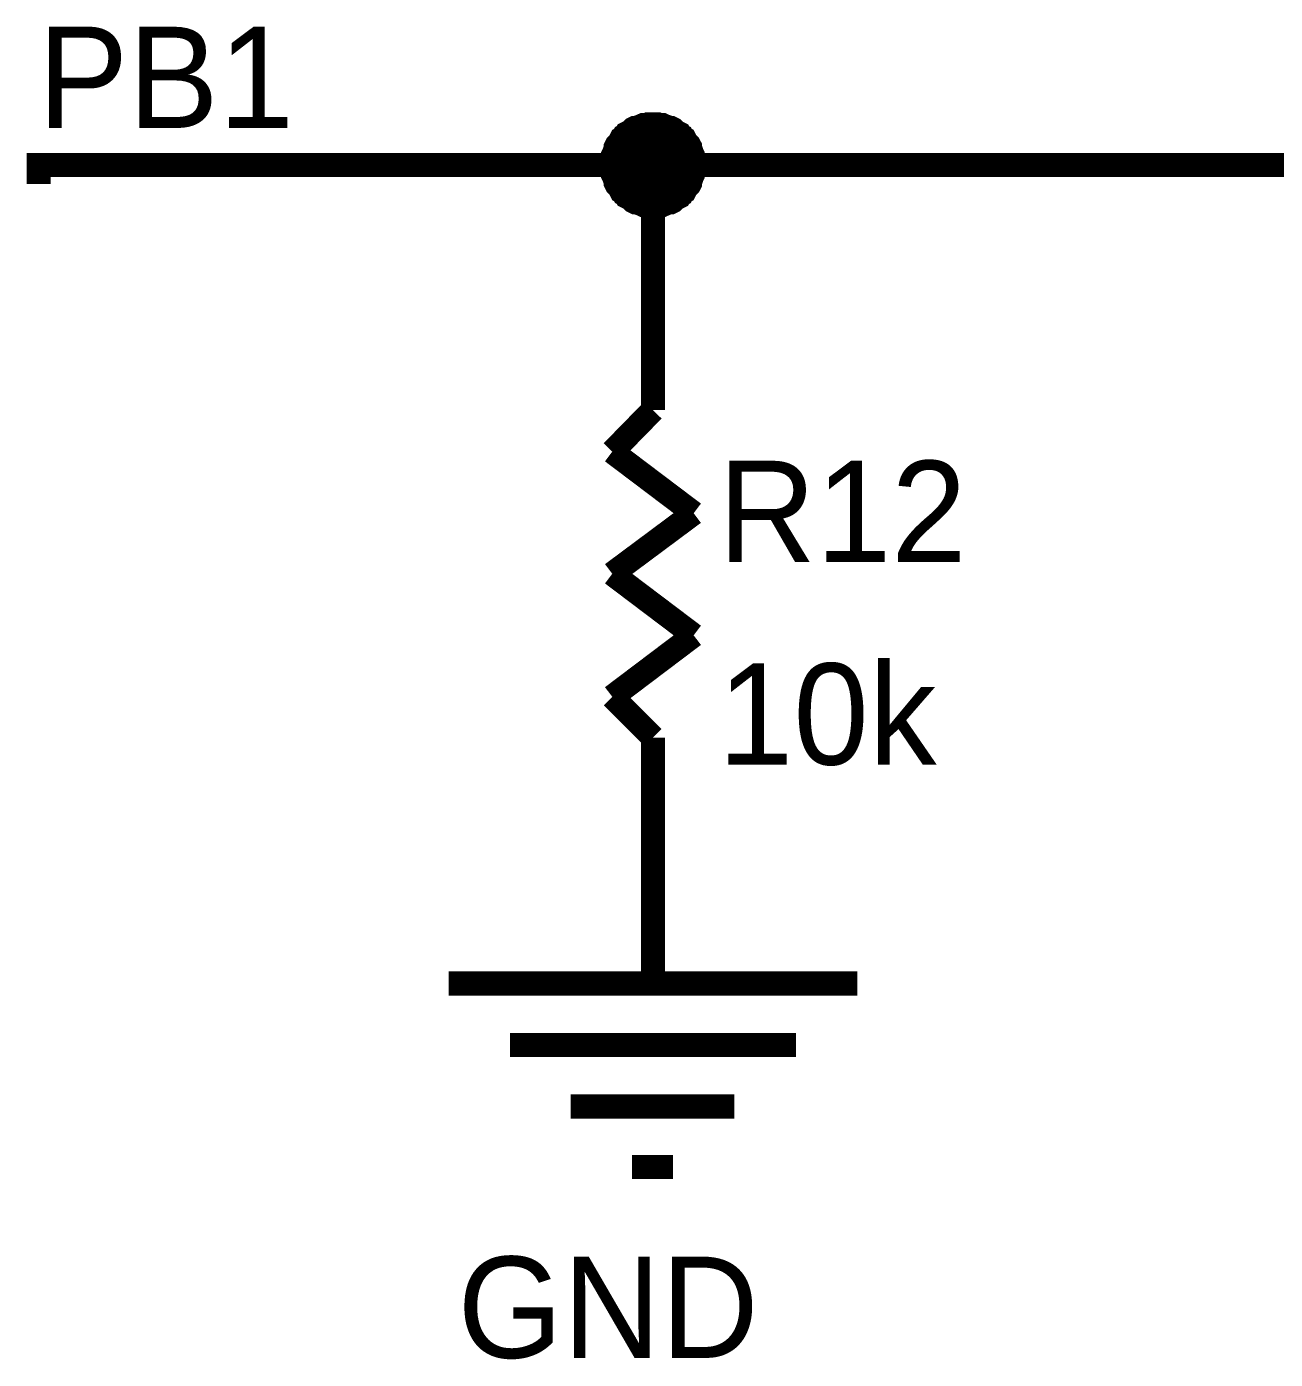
# Model space of a CAD drawing. Header units: millimetres. Extents: x 0 to 19, y 0 to 9.5.
# Drawn here: x 1.494 to 2.104, y 1.216 to 1.867 of the extents above; entities that cross this region are included whole.
import ezdxf

# ---------------------------------------------------------------- set-up
doc = ezdxf.new("R2010")
doc.units = ezdxf.units.MM
doc.header["$MEASUREMENT"] = 0
doc.layers.add('Sheet', color=255, linetype='Continuous')

msp = doc.modelspace()

# ---------------------------------------------------------------- linework, layer by layer
at = {"layer": 'Sheet'}
for points, const_width in [([(1.78037, 1.79982), (1.78037, 1.8007), (1.78037, 1.80203), (1.78081, 1.80291), (1.78081, 1.8038), (1.78081, 1.80468), (1.78125, 1.80557), (1.78169, 1.80689), (1.78213, 1.80778), (1.78213, 1.80866), (1.78258, 1.80954), (1.78302, 1.80999), (1.7839, 1.81087), (1.78434, 1.81176), (1.78479, 1.81264), (1.78567, 1.81308), (1.78611, 1.81397), (1.787, 1.81441), (1.78744, 1.81529), (1.78832, 1.81573), (1.78921, 1.81618), (1.79009, 1.81706), (1.79053, 1.8175), (1.79142, 1.81794), (1.7923, 1.81794), (1.79319, 1.81839), (1.79451, 1.81883), (1.7954, 1.81927), (1.79628, 1.81927), (1.79717, 1.81927), (1.79805, 1.81971), (1.79938, 1.81971), (1.80026, 1.81971)], 0.0118), ([(1.78037, 1.79982), (1.78037, 1.8007), (1.78037, 1.80203), (1.78081, 1.80291), (1.78081, 1.8038), (1.78081, 1.80468), (1.78125, 1.80557), (1.78169, 1.80689), (1.78213, 1.80778), (1.78213, 1.80866), (1.78258, 1.80954), (1.78302, 1.80999), (1.7839, 1.81087), (1.78434, 1.81176), (1.78479, 1.81264), (1.78567, 1.81308), (1.78611, 1.81397), (1.787, 1.81441), (1.78744, 1.81529), (1.78832, 1.81573), (1.78921, 1.81618), (1.79009, 1.81706), (1.79053, 1.8175), (1.79142, 1.81794), (1.7923, 1.81794), (1.79319, 1.81839), (1.79451, 1.81883), (1.7954, 1.81927), (1.79628, 1.81927), (1.79717, 1.81927), (1.79805, 1.81971), (1.79938, 1.81971), (1.80026, 1.81971)], 0.0118), ([(1.78037, 1.79982), (1.78037, 1.8007), (1.78037, 1.80203), (1.78081, 1.80291), (1.78081, 1.8038), (1.78081, 1.80468), (1.78125, 1.80557), (1.78169, 1.80689), (1.78213, 1.80778), (1.78213, 1.80866), (1.78258, 1.80954), (1.78302, 1.80999), (1.7839, 1.81087), (1.78434, 1.81176), (1.78479, 1.81264), (1.78567, 1.81308), (1.78611, 1.81397), (1.787, 1.81441), (1.78744, 1.81529), (1.78832, 1.81573), (1.78921, 1.81618), (1.79009, 1.81706), (1.79053, 1.8175), (1.79142, 1.81794), (1.7923, 1.81794), (1.79319, 1.81839), (1.79451, 1.81883), (1.7954, 1.81927), (1.79628, 1.81927), (1.79717, 1.81927), (1.79805, 1.81971), (1.79938, 1.81971), (1.80026, 1.81971)], 0.0118), ([(1.78037, 1.79982), (1.78037, 1.8007), (1.78037, 1.80203), (1.78081, 1.80291), (1.78081, 1.8038), (1.78081, 1.80468), (1.78125, 1.80557), (1.78169, 1.80689), (1.78213, 1.80778), (1.78213, 1.80866), (1.78258, 1.80954), (1.78302, 1.80999), (1.7839, 1.81087), (1.78434, 1.81176), (1.78479, 1.81264), (1.78567, 1.81308), (1.78611, 1.81397), (1.787, 1.81441), (1.78744, 1.81529), (1.78832, 1.81573), (1.78921, 1.81618), (1.79009, 1.81706), (1.79053, 1.8175), (1.79142, 1.81794), (1.7923, 1.81794), (1.79319, 1.81839), (1.79451, 1.81883), (1.7954, 1.81927), (1.79628, 1.81927), (1.79717, 1.81927), (1.79805, 1.81971), (1.79938, 1.81971), (1.80026, 1.81971)], 0.0118), ([(1.80026, 1.81971), (1.80026, 1.81971)], 0.0118), ([(1.80026, 1.81971), (1.80114, 1.81971), (1.80247, 1.81971), (1.80336, 1.81927), (1.80424, 1.81927), (1.80512, 1.81927), (1.80601, 1.81883), (1.80733, 1.81839), (1.80822, 1.81794), (1.8091, 1.81794), (1.80999, 1.8175), (1.81043, 1.81706), (1.81131, 1.81618), (1.8122, 1.81573), (1.81308, 1.81529), (1.81352, 1.81441), (1.81441, 1.81397), (1.81485, 1.81308), (1.81573, 1.81264), (1.81618, 1.81176), (1.81662, 1.81087), (1.8175, 1.80999), (1.81794, 1.80954), (1.81839, 1.80866), (1.81839, 1.80778), (1.81883, 1.80689), (1.81927, 1.80557), (1.81971, 1.80468), (1.81971, 1.8038), (1.81971, 1.80291), (1.82016, 1.80203), (1.82016, 1.8007), (1.82016, 1.79982)], 0.0118), ([(1.80026, 1.81971), (1.80026, 1.81971)], 0.0118), ([(1.80026, 1.81971), (1.80114, 1.81971), (1.80247, 1.81971), (1.80336, 1.81927), (1.80424, 1.81927), (1.80512, 1.81927), (1.80601, 1.81883), (1.80733, 1.81839), (1.80822, 1.81794), (1.8091, 1.81794), (1.80999, 1.8175), (1.81043, 1.81706), (1.81131, 1.81618), (1.8122, 1.81573), (1.81308, 1.81529), (1.81352, 1.81441), (1.81441, 1.81397), (1.81485, 1.81308), (1.81573, 1.81264), (1.81618, 1.81176), (1.81662, 1.81087), (1.8175, 1.80999), (1.81794, 1.80954), (1.81839, 1.80866), (1.81839, 1.80778), (1.81883, 1.80689), (1.81927, 1.80557), (1.81971, 1.80468), (1.81971, 1.8038), (1.81971, 1.80291), (1.82016, 1.80203), (1.82016, 1.8007), (1.82016, 1.79982)], 0.0118), ([(1.80026, 1.81971), (1.80026, 1.81971)], 0.0118), ([(1.80026, 1.81971), (1.80114, 1.81971), (1.80247, 1.81971), (1.80336, 1.81927), (1.80424, 1.81927), (1.80512, 1.81927), (1.80601, 1.81883), (1.80733, 1.81839), (1.80822, 1.81794), (1.8091, 1.81794), (1.80999, 1.8175), (1.81043, 1.81706), (1.81131, 1.81618), (1.8122, 1.81573), (1.81308, 1.81529), (1.81352, 1.81441), (1.81441, 1.81397), (1.81485, 1.81308), (1.81573, 1.81264), (1.81618, 1.81176), (1.81662, 1.81087), (1.8175, 1.80999), (1.81794, 1.80954), (1.81839, 1.80866), (1.81839, 1.80778), (1.81883, 1.80689), (1.81927, 1.80557), (1.81971, 1.80468), (1.81971, 1.8038), (1.81971, 1.80291), (1.82016, 1.80203), (1.82016, 1.8007), (1.82016, 1.79982)], 0.0118), ([(1.80026, 1.81971), (1.80026, 1.81971)], 0.0118), ([(1.80026, 1.81971), (1.80114, 1.81971), (1.80247, 1.81971), (1.80336, 1.81927), (1.80424, 1.81927), (1.80512, 1.81927), (1.80601, 1.81883), (1.80733, 1.81839), (1.80822, 1.81794), (1.8091, 1.81794), (1.80999, 1.8175), (1.81043, 1.81706), (1.81131, 1.81618), (1.8122, 1.81573), (1.81308, 1.81529), (1.81352, 1.81441), (1.81441, 1.81397), (1.81485, 1.81308), (1.81573, 1.81264), (1.81618, 1.81176), (1.81662, 1.81087), (1.8175, 1.80999), (1.81794, 1.80954), (1.81839, 1.80866), (1.81839, 1.80778), (1.81883, 1.80689), (1.81927, 1.80557), (1.81971, 1.80468), (1.81971, 1.8038), (1.81971, 1.80291), (1.82016, 1.80203), (1.82016, 1.8007), (1.82016, 1.79982)], 0.0118), ([(1.78037, 1.79982), (1.78037, 1.8007), (1.78037, 1.80203), (1.78081, 1.80291), (1.78081, 1.8038), (1.78081, 1.80468), (1.78125, 1.80557), (1.78169, 1.80689), (1.78213, 1.80778), (1.78213, 1.80866), (1.78258, 1.80954), (1.78302, 1.80999), (1.7839, 1.81087), (1.78434, 1.81176), (1.78479, 1.81264), (1.78567, 1.81308), (1.78611, 1.81397), (1.787, 1.81441), (1.78744, 1.81529), (1.78832, 1.81573), (1.78921, 1.81618), (1.79009, 1.81706), (1.79053, 1.8175), (1.79142, 1.81794), (1.7923, 1.81794), (1.79319, 1.81839), (1.79451, 1.81883), (1.7954, 1.81927), (1.79628, 1.81927), (1.79717, 1.81927), (1.79805, 1.81971), (1.79938, 1.81971), (1.80026, 1.81971)], 0.0039), ([(1.78037, 1.79982), (1.78037, 1.8007), (1.78037, 1.80203), (1.78081, 1.80291), (1.78081, 1.8038), (1.78081, 1.80468), (1.78125, 1.80557), (1.78169, 1.80689), (1.78213, 1.80778), (1.78213, 1.80866), (1.78258, 1.80954), (1.78302, 1.80999), (1.7839, 1.81087), (1.78434, 1.81176), (1.78479, 1.81264), (1.78567, 1.81308), (1.78611, 1.81397), (1.787, 1.81441), (1.78744, 1.81529), (1.78832, 1.81573), (1.78921, 1.81618), (1.79009, 1.81706), (1.79053, 1.8175), (1.79142, 1.81794), (1.7923, 1.81794), (1.79319, 1.81839), (1.79451, 1.81883), (1.7954, 1.81927), (1.79628, 1.81927), (1.79717, 1.81927), (1.79805, 1.81971), (1.79938, 1.81971), (1.80026, 1.81971)], 0.0039), ([(1.78037, 1.79982), (1.78037, 1.8007), (1.78037, 1.80203), (1.78081, 1.80291), (1.78081, 1.8038), (1.78081, 1.80468), (1.78125, 1.80557), (1.78169, 1.80689), (1.78213, 1.80778), (1.78213, 1.80866), (1.78258, 1.80954), (1.78302, 1.80999), (1.7839, 1.81087), (1.78434, 1.81176), (1.78479, 1.81264), (1.78567, 1.81308), (1.78611, 1.81397), (1.787, 1.81441), (1.78744, 1.81529), (1.78832, 1.81573), (1.78921, 1.81618), (1.79009, 1.81706), (1.79053, 1.8175), (1.79142, 1.81794), (1.7923, 1.81794), (1.79319, 1.81839), (1.79451, 1.81883), (1.7954, 1.81927), (1.79628, 1.81927), (1.79717, 1.81927), (1.79805, 1.81971), (1.79938, 1.81971), (1.80026, 1.81971)], 0.0039), ([(1.78037, 1.79982), (1.78037, 1.8007), (1.78037, 1.80203), (1.78081, 1.80291), (1.78081, 1.8038), (1.78081, 1.80468), (1.78125, 1.80557), (1.78169, 1.80689), (1.78213, 1.80778), (1.78213, 1.80866), (1.78258, 1.80954), (1.78302, 1.80999), (1.7839, 1.81087), (1.78434, 1.81176), (1.78479, 1.81264), (1.78567, 1.81308), (1.78611, 1.81397), (1.787, 1.81441), (1.78744, 1.81529), (1.78832, 1.81573), (1.78921, 1.81618), (1.79009, 1.81706), (1.79053, 1.8175), (1.79142, 1.81794), (1.7923, 1.81794), (1.79319, 1.81839), (1.79451, 1.81883), (1.7954, 1.81927), (1.79628, 1.81927), (1.79717, 1.81927), (1.79805, 1.81971), (1.79938, 1.81971), (1.80026, 1.81971)], 0.0039), ([(1.80026, 1.81971), (1.80026, 1.81971)], 0.0039), ([(1.80026, 1.81971), (1.80114, 1.81971), (1.80247, 1.81971), (1.80336, 1.81927), (1.80424, 1.81927), (1.80512, 1.81927), (1.80601, 1.81883), (1.80733, 1.81839), (1.80822, 1.81794), (1.8091, 1.81794), (1.80999, 1.8175), (1.81043, 1.81706), (1.81131, 1.81618), (1.8122, 1.81573), (1.81308, 1.81529), (1.81352, 1.81441), (1.81441, 1.81397), (1.81485, 1.81308), (1.81573, 1.81264), (1.81618, 1.81176), (1.81662, 1.81087), (1.8175, 1.80999), (1.81794, 1.80954), (1.81839, 1.80866), (1.81839, 1.80778), (1.81883, 1.80689), (1.81927, 1.80557), (1.81971, 1.80468), (1.81971, 1.8038), (1.81971, 1.80291), (1.82016, 1.80203), (1.82016, 1.8007), (1.82016, 1.79982)], 0.0039), ([(1.80026, 1.81971), (1.80026, 1.81971)], 0.0039), ([(1.80026, 1.81971), (1.80114, 1.81971), (1.80247, 1.81971), (1.80336, 1.81927), (1.80424, 1.81927), (1.80512, 1.81927), (1.80601, 1.81883), (1.80733, 1.81839), (1.80822, 1.81794), (1.8091, 1.81794), (1.80999, 1.8175), (1.81043, 1.81706), (1.81131, 1.81618), (1.8122, 1.81573), (1.81308, 1.81529), (1.81352, 1.81441), (1.81441, 1.81397), (1.81485, 1.81308), (1.81573, 1.81264), (1.81618, 1.81176), (1.81662, 1.81087), (1.8175, 1.80999), (1.81794, 1.80954), (1.81839, 1.80866), (1.81839, 1.80778), (1.81883, 1.80689), (1.81927, 1.80557), (1.81971, 1.80468), (1.81971, 1.8038), (1.81971, 1.80291), (1.82016, 1.80203), (1.82016, 1.8007), (1.82016, 1.79982)], 0.0039), ([(1.80026, 1.81971), (1.80026, 1.81971)], 0.0039), ([(1.80026, 1.81971), (1.80114, 1.81971), (1.80247, 1.81971), (1.80336, 1.81927), (1.80424, 1.81927), (1.80512, 1.81927), (1.80601, 1.81883), (1.80733, 1.81839), (1.80822, 1.81794), (1.8091, 1.81794), (1.80999, 1.8175), (1.81043, 1.81706), (1.81131, 1.81618), (1.8122, 1.81573), (1.81308, 1.81529), (1.81352, 1.81441), (1.81441, 1.81397), (1.81485, 1.81308), (1.81573, 1.81264), (1.81618, 1.81176), (1.81662, 1.81087), (1.8175, 1.80999), (1.81794, 1.80954), (1.81839, 1.80866), (1.81839, 1.80778), (1.81883, 1.80689), (1.81927, 1.80557), (1.81971, 1.80468), (1.81971, 1.8038), (1.81971, 1.80291), (1.82016, 1.80203), (1.82016, 1.8007), (1.82016, 1.79982)], 0.0039), ([(1.80026, 1.81971), (1.80026, 1.81971)], 0.0039), ([(1.80026, 1.81971), (1.80114, 1.81971), (1.80247, 1.81971), (1.80336, 1.81927), (1.80424, 1.81927), (1.80512, 1.81927), (1.80601, 1.81883), (1.80733, 1.81839), (1.80822, 1.81794), (1.8091, 1.81794), (1.80999, 1.8175), (1.81043, 1.81706), (1.81131, 1.81618), (1.8122, 1.81573), (1.81308, 1.81529), (1.81352, 1.81441), (1.81441, 1.81397), (1.81485, 1.81308), (1.81573, 1.81264), (1.81618, 1.81176), (1.81662, 1.81087), (1.8175, 1.80999), (1.81794, 1.80954), (1.81839, 1.80866), (1.81839, 1.80778), (1.81883, 1.80689), (1.81927, 1.80557), (1.81971, 1.80468), (1.81971, 1.8038), (1.81971, 1.80291), (1.82016, 1.80203), (1.82016, 1.8007), (1.82016, 1.79982)], 0.0039), ([(1.50007, 1.79053), (1.50007, 1.79982), (1.80026, 1.79982), (2.30028, 1.79982), (2.60003, 1.79982)], 0.0118), ([(1.80026, 1.77992), (1.79938, 1.77992), (1.79805, 1.77992), (1.79717, 1.78037), (1.79628, 1.78037), (1.7954, 1.78037), (1.79451, 1.78081), (1.79319, 1.78125), (1.7923, 1.78169), (1.79142, 1.78169), (1.79053, 1.78213), (1.79009, 1.78258), (1.78921, 1.78346), (1.78832, 1.7839), (1.78744, 1.78434), (1.787, 1.78523), (1.78611, 1.78567), (1.78567, 1.78656), (1.78479, 1.787), (1.78434, 1.78788), (1.7839, 1.78877), (1.78302, 1.78965), (1.78258, 1.79009), (1.78213, 1.79098), (1.78213, 1.79186), (1.78169, 1.79274), (1.78125, 1.79407), (1.78081, 1.79496), (1.78081, 1.79584), (1.78081, 1.79672), (1.78037, 1.79761), (1.78037, 1.79893), (1.78037, 1.79982)], 0.0118), ([(1.78037, 1.79982), (1.78037, 1.79982)], 0.0118), ([(1.80026, 1.77992), (1.79938, 1.77992), (1.79805, 1.77992), (1.79717, 1.78037), (1.79628, 1.78037), (1.7954, 1.78037), (1.79451, 1.78081), (1.79319, 1.78125), (1.7923, 1.78169), (1.79142, 1.78169), (1.79053, 1.78213), (1.79009, 1.78258), (1.78921, 1.78346), (1.78832, 1.7839), (1.78744, 1.78434), (1.787, 1.78523), (1.78611, 1.78567), (1.78567, 1.78656), (1.78479, 1.787), (1.78434, 1.78788), (1.7839, 1.78877), (1.78302, 1.78965), (1.78258, 1.79009), (1.78213, 1.79098), (1.78213, 1.79186), (1.78169, 1.79274), (1.78125, 1.79407), (1.78081, 1.79496), (1.78081, 1.79584), (1.78081, 1.79672), (1.78037, 1.79761), (1.78037, 1.79893), (1.78037, 1.79982)], 0.0118), ([(1.78037, 1.79982), (1.78037, 1.79982)], 0.0118), ([(1.80026, 1.77992), (1.79938, 1.77992), (1.79805, 1.77992), (1.79717, 1.78037), (1.79628, 1.78037), (1.7954, 1.78037), (1.79451, 1.78081), (1.79319, 1.78125), (1.7923, 1.78169), (1.79142, 1.78169), (1.79053, 1.78213), (1.79009, 1.78258), (1.78921, 1.78346), (1.78832, 1.7839), (1.78744, 1.78434), (1.787, 1.78523), (1.78611, 1.78567), (1.78567, 1.78656), (1.78479, 1.787), (1.78434, 1.78788), (1.7839, 1.78877), (1.78302, 1.78965), (1.78258, 1.79009), (1.78213, 1.79098), (1.78213, 1.79186), (1.78169, 1.79274), (1.78125, 1.79407), (1.78081, 1.79496), (1.78081, 1.79584), (1.78081, 1.79672), (1.78037, 1.79761), (1.78037, 1.79893), (1.78037, 1.79982)], 0.0118), ([(1.78037, 1.79982), (1.78037, 1.79982)], 0.0118), ([(1.80026, 1.77992), (1.79938, 1.77992), (1.79805, 1.77992), (1.79717, 1.78037), (1.79628, 1.78037), (1.7954, 1.78037), (1.79451, 1.78081), (1.79319, 1.78125), (1.7923, 1.78169), (1.79142, 1.78169), (1.79053, 1.78213), (1.79009, 1.78258), (1.78921, 1.78346), (1.78832, 1.7839), (1.78744, 1.78434), (1.787, 1.78523), (1.78611, 1.78567), (1.78567, 1.78656), (1.78479, 1.787), (1.78434, 1.78788), (1.7839, 1.78877), (1.78302, 1.78965), (1.78258, 1.79009), (1.78213, 1.79098), (1.78213, 1.79186), (1.78169, 1.79274), (1.78125, 1.79407), (1.78081, 1.79496), (1.78081, 1.79584), (1.78081, 1.79672), (1.78037, 1.79761), (1.78037, 1.79893), (1.78037, 1.79982)], 0.0118), ([(1.78037, 1.79982), (1.78037, 1.79982)], 0.0118), ([(1.82016, 1.79982), (1.82016, 1.79893), (1.82016, 1.79761), (1.81971, 1.79672), (1.81971, 1.79584), (1.81971, 1.79496), (1.81927, 1.79407), (1.81883, 1.79274), (1.81839, 1.79186), (1.81839, 1.79098), (1.81794, 1.79009), (1.8175, 1.78965), (1.81662, 1.78877), (1.81618, 1.78788), (1.81573, 1.787), (1.81485, 1.78656), (1.81441, 1.78567), (1.81352, 1.78523), (1.81308, 1.78434), (1.8122, 1.7839), (1.81131, 1.78346), (1.81043, 1.78258), (1.80999, 1.78213), (1.8091, 1.78169), (1.80822, 1.78169), (1.80733, 1.78125), (1.80601, 1.78081), (1.80512, 1.78037), (1.80424, 1.78037), (1.80336, 1.78037), (1.80247, 1.77992), (1.80114, 1.77992), (1.80026, 1.77992)], 0.0118), ([(1.80026, 1.79982), (1.80026, 1.6999)], 0.0118), ([(1.82016, 1.79982), (1.82016, 1.79893), (1.82016, 1.79761), (1.81971, 1.79672), (1.81971, 1.79584), (1.81971, 1.79496), (1.81927, 1.79407), (1.81883, 1.79274), (1.81839, 1.79186), (1.81839, 1.79098), (1.81794, 1.79009), (1.8175, 1.78965), (1.81662, 1.78877), (1.81618, 1.78788), (1.81573, 1.787), (1.81485, 1.78656), (1.81441, 1.78567), (1.81352, 1.78523), (1.81308, 1.78434), (1.8122, 1.7839), (1.81131, 1.78346), (1.81043, 1.78258), (1.80999, 1.78213), (1.8091, 1.78169), (1.80822, 1.78169), (1.80733, 1.78125), (1.80601, 1.78081), (1.80512, 1.78037), (1.80424, 1.78037), (1.80336, 1.78037), (1.80247, 1.77992), (1.80114, 1.77992), (1.80026, 1.77992)], 0.0118), ([(1.82016, 1.79982), (1.82016, 1.79893), (1.82016, 1.79761), (1.81971, 1.79672), (1.81971, 1.79584), (1.81971, 1.79496), (1.81927, 1.79407), (1.81883, 1.79274), (1.81839, 1.79186), (1.81839, 1.79098), (1.81794, 1.79009), (1.8175, 1.78965), (1.81662, 1.78877), (1.81618, 1.78788), (1.81573, 1.787), (1.81485, 1.78656), (1.81441, 1.78567), (1.81352, 1.78523), (1.81308, 1.78434), (1.8122, 1.7839), (1.81131, 1.78346), (1.81043, 1.78258), (1.80999, 1.78213), (1.8091, 1.78169), (1.80822, 1.78169), (1.80733, 1.78125), (1.80601, 1.78081), (1.80512, 1.78037), (1.80424, 1.78037), (1.80336, 1.78037), (1.80247, 1.77992), (1.80114, 1.77992), (1.80026, 1.77992)], 0.0118), ([(1.82016, 1.79982), (1.82016, 1.79893), (1.82016, 1.79761), (1.81971, 1.79672), (1.81971, 1.79584), (1.81971, 1.79496), (1.81927, 1.79407), (1.81883, 1.79274), (1.81839, 1.79186), (1.81839, 1.79098), (1.81794, 1.79009), (1.8175, 1.78965), (1.81662, 1.78877), (1.81618, 1.78788), (1.81573, 1.787), (1.81485, 1.78656), (1.81441, 1.78567), (1.81352, 1.78523), (1.81308, 1.78434), (1.8122, 1.7839), (1.81131, 1.78346), (1.81043, 1.78258), (1.80999, 1.78213), (1.8091, 1.78169), (1.80822, 1.78169), (1.80733, 1.78125), (1.80601, 1.78081), (1.80512, 1.78037), (1.80424, 1.78037), (1.80336, 1.78037), (1.80247, 1.77992), (1.80114, 1.77992), (1.80026, 1.77992)], 0.0118), ([(1.82016, 1.79982), (1.82016, 1.79982), (1.82016, 1.79982), (1.82016, 1.79982), (1.82016, 1.79982), (1.82016, 1.79982), (1.82016, 1.79982), (1.82016, 1.79982), (1.82016, 1.79982), (1.82016, 1.79982), (1.82016, 1.79982), (1.82016, 1.79982), (1.82016, 1.79982), (1.82016, 1.79982), (1.82016, 1.79982), (1.82016, 1.79982), (1.82016, 1.79982), (1.82016, 1.79982), (1.82016, 1.79982), (1.82016, 1.79982), (1.82016, 1.79982), (1.82016, 1.79982), (1.82016, 1.79982), (1.82016, 1.79982), (1.82016, 1.79982), (1.82016, 1.79982), (1.82016, 1.79982), (1.82016, 1.79982), (1.82016, 1.79982), (1.82016, 1.79982), (1.82016, 1.79982), (1.82016, 1.79982), (1.82016, 1.79982)], 0.0118), ([(1.82016, 1.79982), (1.82016, 1.79982)], 0.0118), ([(1.82016, 1.79982), (1.82016, 1.79982), (1.82016, 1.79982), (1.82016, 1.79982), (1.82016, 1.79982), (1.82016, 1.79982), (1.82016, 1.79982), (1.82016, 1.79982), (1.82016, 1.79982), (1.82016, 1.79982), (1.82016, 1.79982), (1.82016, 1.79982), (1.82016, 1.79982), (1.82016, 1.79982), (1.82016, 1.79982), (1.82016, 1.79982), (1.82016, 1.79982), (1.82016, 1.79982), (1.82016, 1.79982), (1.82016, 1.79982), (1.82016, 1.79982), (1.82016, 1.79982), (1.82016, 1.79982), (1.82016, 1.79982), (1.82016, 1.79982), (1.82016, 1.79982), (1.82016, 1.79982), (1.82016, 1.79982), (1.82016, 1.79982), (1.82016, 1.79982), (1.82016, 1.79982), (1.82016, 1.79982), (1.82016, 1.79982)], 0.0118), ([(1.82016, 1.79982), (1.82016, 1.79982)], 0.0118), ([(1.82016, 1.79982), (1.82016, 1.79982), (1.82016, 1.79982), (1.82016, 1.79982), (1.82016, 1.79982), (1.82016, 1.79982), (1.82016, 1.79982), (1.82016, 1.79982), (1.82016, 1.79982), (1.82016, 1.79982), (1.82016, 1.79982), (1.82016, 1.79982), (1.82016, 1.79982), (1.82016, 1.79982), (1.82016, 1.79982), (1.82016, 1.79982), (1.82016, 1.79982), (1.82016, 1.79982), (1.82016, 1.79982), (1.82016, 1.79982), (1.82016, 1.79982), (1.82016, 1.79982), (1.82016, 1.79982), (1.82016, 1.79982), (1.82016, 1.79982), (1.82016, 1.79982), (1.82016, 1.79982), (1.82016, 1.79982), (1.82016, 1.79982), (1.82016, 1.79982), (1.82016, 1.79982), (1.82016, 1.79982), (1.82016, 1.79982)], 0.0118), ([(1.82016, 1.79982), (1.82016, 1.79982)], 0.0118), ([(1.82016, 1.79982), (1.82016, 1.79982), (1.82016, 1.79982), (1.82016, 1.79982), (1.82016, 1.79982), (1.82016, 1.79982), (1.82016, 1.79982), (1.82016, 1.79982), (1.82016, 1.79982), (1.82016, 1.79982), (1.82016, 1.79982), (1.82016, 1.79982), (1.82016, 1.79982), (1.82016, 1.79982), (1.82016, 1.79982), (1.82016, 1.79982), (1.82016, 1.79982), (1.82016, 1.79982), (1.82016, 1.79982), (1.82016, 1.79982), (1.82016, 1.79982), (1.82016, 1.79982), (1.82016, 1.79982), (1.82016, 1.79982), (1.82016, 1.79982), (1.82016, 1.79982), (1.82016, 1.79982), (1.82016, 1.79982), (1.82016, 1.79982), (1.82016, 1.79982), (1.82016, 1.79982), (1.82016, 1.79982), (1.82016, 1.79982)], 0.0118), ([(1.82016, 1.79982), (1.82016, 1.79982)], 0.0118), ([(1.80026, 1.77992), (1.79938, 1.77992), (1.79805, 1.77992), (1.79717, 1.78037), (1.79628, 1.78037), (1.7954, 1.78037), (1.79451, 1.78081), (1.79319, 1.78125), (1.7923, 1.78169), (1.79142, 1.78169), (1.79053, 1.78213), (1.79009, 1.78258), (1.78921, 1.78346), (1.78832, 1.7839), (1.78744, 1.78434), (1.787, 1.78523), (1.78611, 1.78567), (1.78567, 1.78656), (1.78479, 1.787), (1.78434, 1.78788), (1.7839, 1.78877), (1.78302, 1.78965), (1.78258, 1.79009), (1.78213, 1.79098), (1.78213, 1.79186), (1.78169, 1.79274), (1.78125, 1.79407), (1.78081, 1.79496), (1.78081, 1.79584), (1.78081, 1.79672), (1.78037, 1.79761), (1.78037, 1.79893), (1.78037, 1.79982)], 0.0039), ([(1.78037, 1.79982), (1.78037, 1.79982)], 0.0039), ([(1.80026, 1.77992), (1.79938, 1.77992), (1.79805, 1.77992), (1.79717, 1.78037), (1.79628, 1.78037), (1.7954, 1.78037), (1.79451, 1.78081), (1.79319, 1.78125), (1.7923, 1.78169), (1.79142, 1.78169), (1.79053, 1.78213), (1.79009, 1.78258), (1.78921, 1.78346), (1.78832, 1.7839), (1.78744, 1.78434), (1.787, 1.78523), (1.78611, 1.78567), (1.78567, 1.78656), (1.78479, 1.787), (1.78434, 1.78788), (1.7839, 1.78877), (1.78302, 1.78965), (1.78258, 1.79009), (1.78213, 1.79098), (1.78213, 1.79186), (1.78169, 1.79274), (1.78125, 1.79407), (1.78081, 1.79496), (1.78081, 1.79584), (1.78081, 1.79672), (1.78037, 1.79761), (1.78037, 1.79893), (1.78037, 1.79982)], 0.0039), ([(1.78037, 1.79982), (1.78037, 1.79982)], 0.0039), ([(1.80026, 1.77992), (1.79938, 1.77992), (1.79805, 1.77992), (1.79717, 1.78037), (1.79628, 1.78037), (1.7954, 1.78037), (1.79451, 1.78081), (1.79319, 1.78125), (1.7923, 1.78169), (1.79142, 1.78169), (1.79053, 1.78213), (1.79009, 1.78258), (1.78921, 1.78346), (1.78832, 1.7839), (1.78744, 1.78434), (1.787, 1.78523), (1.78611, 1.78567), (1.78567, 1.78656), (1.78479, 1.787), (1.78434, 1.78788), (1.7839, 1.78877), (1.78302, 1.78965), (1.78258, 1.79009), (1.78213, 1.79098), (1.78213, 1.79186), (1.78169, 1.79274), (1.78125, 1.79407), (1.78081, 1.79496), (1.78081, 1.79584), (1.78081, 1.79672), (1.78037, 1.79761), (1.78037, 1.79893), (1.78037, 1.79982)], 0.0039), ([(1.78037, 1.79982), (1.78037, 1.79982)], 0.0039), ([(1.80026, 1.77992), (1.79938, 1.77992), (1.79805, 1.77992), (1.79717, 1.78037), (1.79628, 1.78037), (1.7954, 1.78037), (1.79451, 1.78081), (1.79319, 1.78125), (1.7923, 1.78169), (1.79142, 1.78169), (1.79053, 1.78213), (1.79009, 1.78258), (1.78921, 1.78346), (1.78832, 1.7839), (1.78744, 1.78434), (1.787, 1.78523), (1.78611, 1.78567), (1.78567, 1.78656), (1.78479, 1.787), (1.78434, 1.78788), (1.7839, 1.78877), (1.78302, 1.78965), (1.78258, 1.79009), (1.78213, 1.79098), (1.78213, 1.79186), (1.78169, 1.79274), (1.78125, 1.79407), (1.78081, 1.79496), (1.78081, 1.79584), (1.78081, 1.79672), (1.78037, 1.79761), (1.78037, 1.79893), (1.78037, 1.79982)], 0.0039), ([(1.78037, 1.79982), (1.78037, 1.79982)], 0.0039), ([(1.82016, 1.79982), (1.82016, 1.79893), (1.82016, 1.79761), (1.81971, 1.79672), (1.81971, 1.79584), (1.81971, 1.79496), (1.81927, 1.79407), (1.81883, 1.79274), (1.81839, 1.79186), (1.81839, 1.79098), (1.81794, 1.79009), (1.8175, 1.78965), (1.81662, 1.78877), (1.81618, 1.78788), (1.81573, 1.787), (1.81485, 1.78656), (1.81441, 1.78567), (1.81352, 1.78523), (1.81308, 1.78434), (1.8122, 1.7839), (1.81131, 1.78346), (1.81043, 1.78258), (1.80999, 1.78213), (1.8091, 1.78169), (1.80822, 1.78169), (1.80733, 1.78125), (1.80601, 1.78081), (1.80512, 1.78037), (1.80424, 1.78037), (1.80336, 1.78037), (1.80247, 1.77992), (1.80114, 1.77992), (1.80026, 1.77992)], 0.0039), ([(1.82016, 1.79982), (1.82016, 1.79893), (1.82016, 1.79761), (1.81971, 1.79672), (1.81971, 1.79584), (1.81971, 1.79496), (1.81927, 1.79407), (1.81883, 1.79274), (1.81839, 1.79186), (1.81839, 1.79098), (1.81794, 1.79009), (1.8175, 1.78965), (1.81662, 1.78877), (1.81618, 1.78788), (1.81573, 1.787), (1.81485, 1.78656), (1.81441, 1.78567), (1.81352, 1.78523), (1.81308, 1.78434), (1.8122, 1.7839), (1.81131, 1.78346), (1.81043, 1.78258), (1.80999, 1.78213), (1.8091, 1.78169), (1.80822, 1.78169), (1.80733, 1.78125), (1.80601, 1.78081), (1.80512, 1.78037), (1.80424, 1.78037), (1.80336, 1.78037), (1.80247, 1.77992), (1.80114, 1.77992), (1.80026, 1.77992)], 0.0039), ([(1.82016, 1.79982), (1.82016, 1.79893), (1.82016, 1.79761), (1.81971, 1.79672), (1.81971, 1.79584), (1.81971, 1.79496), (1.81927, 1.79407), (1.81883, 1.79274), (1.81839, 1.79186), (1.81839, 1.79098), (1.81794, 1.79009), (1.8175, 1.78965), (1.81662, 1.78877), (1.81618, 1.78788), (1.81573, 1.787), (1.81485, 1.78656), (1.81441, 1.78567), (1.81352, 1.78523), (1.81308, 1.78434), (1.8122, 1.7839), (1.81131, 1.78346), (1.81043, 1.78258), (1.80999, 1.78213), (1.8091, 1.78169), (1.80822, 1.78169), (1.80733, 1.78125), (1.80601, 1.78081), (1.80512, 1.78037), (1.80424, 1.78037), (1.80336, 1.78037), (1.80247, 1.77992), (1.80114, 1.77992), (1.80026, 1.77992)], 0.0039), ([(1.82016, 1.79982), (1.82016, 1.79893), (1.82016, 1.79761), (1.81971, 1.79672), (1.81971, 1.79584), (1.81971, 1.79496), (1.81927, 1.79407), (1.81883, 1.79274), (1.81839, 1.79186), (1.81839, 1.79098), (1.81794, 1.79009), (1.8175, 1.78965), (1.81662, 1.78877), (1.81618, 1.78788), (1.81573, 1.787), (1.81485, 1.78656), (1.81441, 1.78567), (1.81352, 1.78523), (1.81308, 1.78434), (1.8122, 1.7839), (1.81131, 1.78346), (1.81043, 1.78258), (1.80999, 1.78213), (1.8091, 1.78169), (1.80822, 1.78169), (1.80733, 1.78125), (1.80601, 1.78081), (1.80512, 1.78037), (1.80424, 1.78037), (1.80336, 1.78037), (1.80247, 1.77992), (1.80114, 1.77992), (1.80026, 1.77992)], 0.0039), ([(1.82016, 1.79982), (1.82016, 1.79982), (1.82016, 1.79982), (1.82016, 1.79982), (1.82016, 1.79982), (1.82016, 1.79982), (1.82016, 1.79982), (1.82016, 1.79982), (1.82016, 1.79982), (1.82016, 1.79982), (1.82016, 1.79982), (1.82016, 1.79982), (1.82016, 1.79982), (1.82016, 1.79982), (1.82016, 1.79982), (1.82016, 1.79982), (1.82016, 1.79982), (1.82016, 1.79982), (1.82016, 1.79982), (1.82016, 1.79982), (1.82016, 1.79982), (1.82016, 1.79982), (1.82016, 1.79982), (1.82016, 1.79982), (1.82016, 1.79982), (1.82016, 1.79982), (1.82016, 1.79982), (1.82016, 1.79982), (1.82016, 1.79982), (1.82016, 1.79982), (1.82016, 1.79982), (1.82016, 1.79982), (1.82016, 1.79982)], 0.0039), ([(1.82016, 1.79982), (1.82016, 1.79982)], 0.0039), ([(1.82016, 1.79982), (1.82016, 1.79982), (1.82016, 1.79982), (1.82016, 1.79982), (1.82016, 1.79982), (1.82016, 1.79982), (1.82016, 1.79982), (1.82016, 1.79982), (1.82016, 1.79982), (1.82016, 1.79982), (1.82016, 1.79982), (1.82016, 1.79982), (1.82016, 1.79982), (1.82016, 1.79982), (1.82016, 1.79982), (1.82016, 1.79982), (1.82016, 1.79982), (1.82016, 1.79982), (1.82016, 1.79982), (1.82016, 1.79982), (1.82016, 1.79982), (1.82016, 1.79982), (1.82016, 1.79982), (1.82016, 1.79982), (1.82016, 1.79982), (1.82016, 1.79982), (1.82016, 1.79982), (1.82016, 1.79982), (1.82016, 1.79982), (1.82016, 1.79982), (1.82016, 1.79982), (1.82016, 1.79982), (1.82016, 1.79982)], 0.0039), ([(1.82016, 1.79982), (1.82016, 1.79982)], 0.0039), ([(1.82016, 1.79982), (1.82016, 1.79982), (1.82016, 1.79982), (1.82016, 1.79982), (1.82016, 1.79982), (1.82016, 1.79982), (1.82016, 1.79982), (1.82016, 1.79982), (1.82016, 1.79982), (1.82016, 1.79982), (1.82016, 1.79982), (1.82016, 1.79982), (1.82016, 1.79982), (1.82016, 1.79982), (1.82016, 1.79982), (1.82016, 1.79982), (1.82016, 1.79982), (1.82016, 1.79982), (1.82016, 1.79982), (1.82016, 1.79982), (1.82016, 1.79982), (1.82016, 1.79982), (1.82016, 1.79982), (1.82016, 1.79982), (1.82016, 1.79982), (1.82016, 1.79982), (1.82016, 1.79982), (1.82016, 1.79982), (1.82016, 1.79982), (1.82016, 1.79982), (1.82016, 1.79982), (1.82016, 1.79982), (1.82016, 1.79982)], 0.0039), ([(1.82016, 1.79982), (1.82016, 1.79982)], 0.0039), ([(1.82016, 1.79982), (1.82016, 1.79982), (1.82016, 1.79982), (1.82016, 1.79982), (1.82016, 1.79982), (1.82016, 1.79982), (1.82016, 1.79982), (1.82016, 1.79982), (1.82016, 1.79982), (1.82016, 1.79982), (1.82016, 1.79982), (1.82016, 1.79982), (1.82016, 1.79982), (1.82016, 1.79982), (1.82016, 1.79982), (1.82016, 1.79982), (1.82016, 1.79982), (1.82016, 1.79982), (1.82016, 1.79982), (1.82016, 1.79982), (1.82016, 1.79982), (1.82016, 1.79982), (1.82016, 1.79982), (1.82016, 1.79982), (1.82016, 1.79982), (1.82016, 1.79982), (1.82016, 1.79982), (1.82016, 1.79982), (1.82016, 1.79982), (1.82016, 1.79982), (1.82016, 1.79982), (1.82016, 1.79982), (1.82016, 1.79982)], 0.0039), ([(1.82016, 1.79982), (1.82016, 1.79982)], 0.0039), ([(1.80026, 1.68001), (1.80026, 1.6999)], 0.0118), ([(1.80026, 1.68001), (1.78037, 1.65967)], 0.0118), ([(1.78037, 1.65967), (1.82016, 1.62961)], 0.0118), ([(1.82016, 1.62961), (1.78037, 1.59999)], 0.0118), ([(1.78037, 1.59999), (1.82016, 1.56992)], 0.0118), ([(1.82016, 1.56992), (1.78037, 1.53986)], 0.0118), ([(1.78037, 1.53986), (1.80026, 1.51996)], 0.0118), ([(1.80026, 1.51996), (1.80026, 1.49963)], 0.0118), ([(1.80026, 1.49963), (1.80026, 1.39971)], 0.0118), ([(1.70034, 1.39971), (1.90018, 1.39971)], 0.0118), ([(1.73041, 1.36965), (1.87011, 1.36965)], 0.0118), ([(1.76003, 1.33958), (1.84005, 1.33958)], 0.0118), ([(1.79009, 1.30996), (1.80999, 1.30996)], 0.0118)]:
    msp.add_lwpolyline(points, dxfattribs=dict(at, const_width=const_width))
at = {"layer": 'Sheet', "const_width": 0.02}
msp.add_lwpolyline([(1.79, 1.8, 1), (1.81, 1.8, 1)], format="xyb", close=True, dxfattribs=at)

# ---------------------------------------------------------------- texts
at = {"layer": 'Sheet'}
for s, p in [('PB1', (1.49963, 1.81794)), ('R12', (1.83209, 1.60573)), ('10k', (1.83209, 1.5067)), ('GND', (1.70477, 1.21668))]:
    msp.add_text(s, height=0.049516, dxfattribs=at).set_placement(p)

doc.saveas('drawing.dxf')
